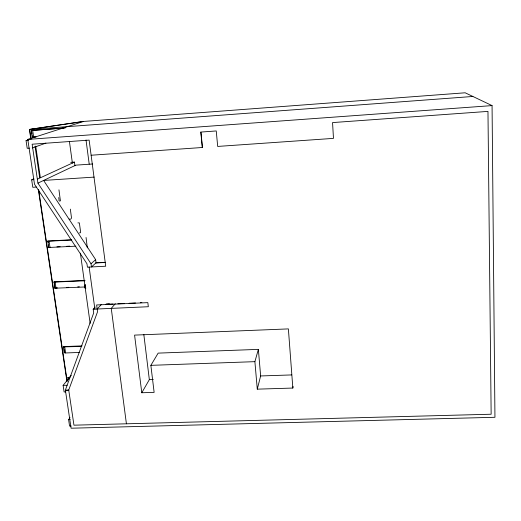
<?xml version="1.0" encoding="UTF-8"?>
<svg xmlns="http://www.w3.org/2000/svg" width="521" height="521" viewBox="0 0 521 521"><rect width="100%" height="100%" fill="white"/><g stroke="black" fill="none" stroke-linecap="round" stroke-linejoin="round"><path stroke-width="0.78" d="M292.841 388.054L288.38 328.901L134.581 335.107L141.784 392.756L154.131 392.372L150.862 365.345L158.156 353.121L258.37 349.376L254.893 361.659L257.283 389.154L292.841 388.054L293.076 386.491M257.283 389.154L260.643 375.954L258.37 349.376M68.72 390.008L97.551 311.779L96.626 304.961L147.834 302.629L148.329 306.726L93.187 309.194L93.702 312.932L65.372 390.086L68.72 389.982L73.956 425.182L491.147 414.228L487.969 111.396L332.561 122.585L333.466 138.378L217.687 146.427L216.254 130.953L200.95 132.06L202.454 147.489L91.123 155.232M141.784 392.756L149.338 379.646L143.816 334.417M71.13 426.015L69.567 426.054L68.603 419.639L70.016 417.686M65.685 391.89L64.103 391.942L63.113 385.377L71.26 375.374M68.218 379.672L67.893 377.517L69.749 377.152M115.297 303.717L111.253 308.386L126.414 423.801M79.231 352.45L65.62 352.964L64.22 352.743L64.474 352.463M64.22 352.743L63.608 346.608L82.051 345.885M97.18 309.018L101.458 304.349M93.187 309.194L95.193 307.038M85.197 284.518A3.256 1.068 87.5 0 0 85.001 286.237L85.32 288.601L85.887 288.054M105.405 262.317L96.072 262.799L91.462 266.96L91.025 263.763L37.929 183.131L32.133 144.213L89.137 140.11L105.711 266.224L87.417 267.169L86.955 263.763L34.503 184.239L27.776 139.407L83.562 121.432L29.391 129.449L30.83 139.1M91.025 263.763L95.649 259.66L43.614 180.435L94.184 177.101M84.995 280.357L54.125 281.887L54.764 288.217L57.46 287.872M71.312 239.732L47.939 241.041L48.59 247.495L50.472 247.215M37.929 183.131L75.838 165.15L92.679 164.004M37.44 179.146L74.444 162.103L74.946 165.776M36.392 187.059L32.797 187.293L31.67 179.817L33.878 178.814M32.295 147.938L45.913 143.119M29.384 148.146L27.203 148.303L26.05 140.65L28.368 139.895M65.457 127.866L31.208 130.478L32.204 137.186L34.927 136.912M109.423 303.912L107.111 304.479L107.033 303.912M29.391 129.449L83.562 121.445L465.155 92.79L492.065 105.6L494.95 417.288L71.09 428.21L65.464 390.704L68.811 390.6M472.886 96.47L29.69 129.449L31.123 139.107M31.208 130.478L64.103 128.101M32.204 137.186L36.079 136.977M27.776 139.407L492.065 105.6M26.05 140.65L28.238 140.488M70.726 162.357L74.444 162.103M31.67 179.817L33.832 179.673M47.658 241.23L71.8 240.051M56.913 246.863L60.13 246.68M66.564 246.329L69.781 246.153M48.59 247.495L75.929 246.172M95.897 262.962L105.235 262.473M53.858 282.108L84.806 280.793M66.382 287.436L68.818 287.318M77.733 286.889L79.355 286.81M54.764 288.217L84.858 286.98M85.32 288.601L85.105 286.231A3.256 1.068 87.5 0 1 85.203 284.987M106.076 304.14L109.149 303.997M105.835 304.323L113.044 303.99M117.857 303.776L124.272 303.483M129.078 303.261L135.493 302.975M140.305 302.753L141.875 302.395M63.347 346.888L81.595 346.445M150.862 365.345L254.893 361.659M149.338 379.646L153.304 379.516M260.643 375.954L291.695 374.925M63.113 385.377L67.079 385.247M68.603 419.639L70.172 419.594M77.909 222.89L79.361 222.897L80.651 232.275A1.556 1.27 63.6 0 1 79.446 232.9M67.893 377.517L69.286 377.771M32.673 130.439L33.663 137.153M35.037 146.316L39.668 177.615M49.098 241.321L50.023 247.599M55.154 282.258L56.06 288.373M64.754 347.103L65.62 352.964M54.125 281.887L54.464 284.173M54.692 285.703L54.913 287.227M31.735 131.878L32.068 134.112M32.282 135.597L32.504 137.088M47.939 241.041L48.166 242.61M48.518 244.955L48.746 246.518M63.608 346.608L63.822 348.074M64.037 349.532L64.363 351.734M68.251 377.927L68.466 379.36M38.678 189.8L67.196 381.313M38.378 189.774L66.909 381.203M35.702 146.082L40.319 177.316M80.39 253.173L90.14 323.424M89.137 267.078L94.887 309.122M69.456 141.725L72.393 163.132M95.649 259.66L96.072 262.799M86.017 139.973L89.215 164.148M70.342 209.136L71.39 217.075A1.889 1.609 65.7 0 1 70.055 219.269M58.951 189.826L60.26 199.777A0.834 0.729 63.2 0 1 60.28 200.852A0.834 0.729 63.2 0 1 59.296 200.891A0.834 0.729 63.2 0 1 59.029 199.83L58.73 197.531M86.056 237.478L87.326 247.911M200.793 132.067L202.298 147.502M69.58 219.204A1.889 1.609 65.7 0 1 69.117 218.996"/></g></svg>
